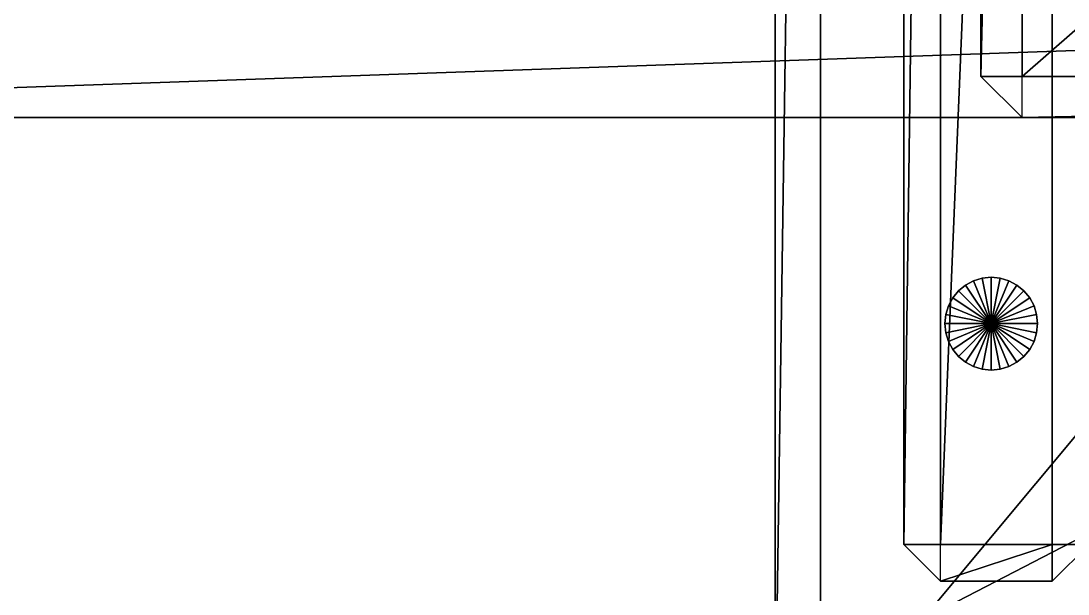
# Model space of a CAD drawing. Header units: millimetres. Extents: x -18 to 4450, y -985 to 970.
# Drawn here: x 1453.5 to 1656.9, y -272.5 to -161.2 of the extents above; entities that cross this region are included whole.
import ezdxf

# ---------------------------------------------------------------- set-up
doc = ezdxf.new("R2010")
doc.units = ezdxf.units.MM
for name, color, linetype in [('body__floor_pan', 40, 'CONTINUOUS'), ('body__transmission_tunnel', 40, 'CONTINUOUS'), ('chassis__skid_plate_transfer_case', 9, 'CONTINUOUS'), ('hard_top__roof_ventilator_front_hinge_bar', 9, 'CONTINUOUS'), ('hard_top__roof_ventilator_screw_1', 9, 'CONTINUOUS'), ('hard_top__white_hardtop_crowned_roof_skin', 7, 'CONTINUOUS'), ('hard_top__white_hardtop_roof', 7, 'CONTINUOUS'), ('interior__left_front_floor_mat', 250, 'CONTINUOUS'), ('running_gear__transfer_case', 8, 'CONTINUOUS')]:
    doc.layers.add(name, color=color, linetype=linetype)

msp = doc.modelspace()

# ---------------------------------------------------------------- linework, layer by layer
at = {"layer": 'body__floor_pan'}
for points in [[(901.549995, -653.450012, 670.000017), (3428.450108, -653.450012, 670.000017), (3428.450108, 653.450012, 670.000017)], [(901.549995, -653.450012, 670.000017), (3428.450108, 653.450012, 670.000017), (901.549995, 653.450012, 670.000017)], [(901.549995, -653.450012, 615.00001), (901.549995, 653.450012, 615.00001), (3428.450108, 653.450012, 615.00001)], [(901.549995, -653.450012, 615.00001), (3428.450108, 653.450012, 615.00001), (3428.450108, -653.450012, 615.00001)]]:
    msp.add_3dface(points, dxfattribs=at)
at = {"layer": 'body__transmission_tunnel'}
for points in [[(1286.000013, -180.000007, 695.99998), (1286.000013, -143.999994, 660.000026), (2313.999891, -143.999994, 660.000026)], [(1286.000013, -180.000007, 695.99998), (2313.999891, -143.999994, 660.000026), (2313.999891, -180.000007, 695.99998)], [(1286.000013, -180.000007, 859.000027), (1286.000013, -143.999994, 894.999981), (2313.999891, -143.999994, 894.999981)], [(1286.000013, -180.000007, 859.000027), (2313.999891, -143.999994, 894.999981), (2313.999891, -180.000007, 859.000027)], [(1286.000013, -180.000007, 695.99998), (2313.999891, -180.000007, 695.99998), (2313.999891, -180.000007, 859.000027)], [(1286.000013, -180.000007, 695.99998), (2313.999891, -180.000007, 859.000027), (1286.000013, -180.000007, 859.000027)]]:
    msp.add_3dface(points, dxfattribs=at)
at = {"layer": 'chassis__skid_plate_transfer_case'}
for points in [[(1600.000024, -301.180005, 323.819995), (1600.000024, -301.180005, 348.179996), (1600.000024, 301.180005, 348.179996)], [(1600.000024, -301.180005, 323.819995), (1600.000024, 301.180005, 348.179996), (1600.000024, 301.180005, 323.819995)], [(1600.000024, -301.180005, 323.819995), (1608.819962, -301.180005, 314.999998), (1608.819962, 301.180005, 314.999998)], [(1600.000024, -301.180005, 323.819995), (1608.819962, 301.180005, 314.999998), (1600.000024, 301.180005, 323.819995)], [(1600.000024, -301.180005, 348.179996), (1608.819962, -301.180005, 356.999993), (1608.819962, 301.180005, 356.999993)], [(1600.000024, -301.180005, 348.179996), (1608.819962, 301.180005, 356.999993), (1600.000024, 301.180005, 348.179996)], [(1608.819962, -301.180005, 356.999993), (2111.180067, -301.180005, 356.999993), (2111.180067, 301.180005, 356.999993)], [(1608.819962, -301.180005, 356.999993), (2111.180067, 301.180005, 356.999993), (1608.819962, 301.180005, 356.999993)], [(1608.819962, -301.180005, 314.999998), (1608.819962, 301.180005, 314.999998), (2111.180067, 301.180005, 314.999998)], [(1608.819962, -301.180005, 314.999998), (2111.180067, 301.180005, 314.999998), (2111.180067, -301.180005, 314.999998)]]:
    msp.add_3dface(points, dxfattribs=at)
at = {"layer": 'hard_top__roof_ventilator_front_hinge_bar'}
for points in [[(1625, -262.86, 1905.140042), (1625, -262.86, 1924.860001), (1625, 262.86, 1924.860001)], [(1625, -262.86, 1905.140042), (1625, 262.86, 1924.860001), (1625, 262.86, 1905.140042)], [(1625, -262.86, 1905.140042), (1632.14004, -262.86, 1898.000002), (1632.14004, 262.86, 1898.000002)], [(1625, -262.86, 1905.140042), (1632.14004, 262.86, 1898.000002), (1625, 262.86, 1905.140042)], [(1625, -262.86, 1924.860001), (1632.14004, -262.86, 1932.000041), (1632.14004, 262.86, 1932.000041)], [(1625, -262.86, 1924.860001), (1632.14004, 262.86, 1932.000041), (1625, 262.86, 1924.860001)], [(1632.14004, -262.86, 1932.000041), (1653.859973, -262.86, 1932.000041), (1653.859973, 262.86, 1932.000041)], [(1632.14004, -262.86, 1932.000041), (1653.859973, 262.86, 1932.000041), (1632.14004, 262.86, 1932.000041)], [(1632.14004, -262.86, 1898.000002), (1632.14004, 262.86, 1898.000002), (1653.859973, 262.86, 1898.000002)], [(1632.14004, -262.86, 1898.000002), (1653.859973, 262.86, 1898.000002), (1653.859973, -262.86, 1898.000002)], [(1661.000013, -262.86, 1905.140042), (1653.859973, -262.86, 1898.000002), (1653.859973, 262.86, 1898.000002)], [(1661.000013, -262.86, 1905.140042), (1653.859973, 262.86, 1898.000002), (1661.000013, 262.86, 1905.140042)], [(1661.000013, -262.86, 1924.860001), (1653.859973, -262.86, 1932.000041), (1653.859973, 262.86, 1932.000041)], [(1661.000013, -262.86, 1924.860001), (1653.859973, 262.86, 1932.000041), (1661.000013, 262.86, 1924.860001)], [(1625, -262.86, 1905.140042), (1632.14004, -270.000011, 1905.140042), (1632.14004, -270.000011, 1924.860001)], [(1625, -262.86, 1905.140042), (1632.14004, -270.000011, 1924.860001), (1625, -262.86, 1924.860001)], [(1625, -262.86, 1905.140042), (1632.14004, -270.000011, 1905.140042), (1632.14004, -262.86, 1898.000002)], [(1625, -262.86, 1924.860001), (1632.14004, -270.000011, 1924.860001), (1632.14004, -262.86, 1932.000041)], [(1632.14004, -270.000011, 1905.140042), (1632.14004, -262.86, 1898.000002), (1653.859973, -262.86, 1898.000002)], [(1632.14004, -270.000011, 1905.140042), (1653.859973, -262.86, 1898.000002), (1653.859973, -270.000011, 1905.140042)], [(1632.14004, -270.000011, 1924.860001), (1632.14004, -262.86, 1932.000041), (1653.859973, -262.86, 1932.000041)], [(1632.14004, -270.000011, 1924.860001), (1653.859973, -262.86, 1932.000041), (1653.859973, -270.000011, 1924.860001)], [(1661.000013, -262.86, 1905.140042), (1653.859973, -270.000011, 1905.140042), (1653.859973, -270.000011, 1924.860001)], [(1661.000013, -262.86, 1905.140042), (1653.859973, -270.000011, 1924.860001), (1661.000013, -262.86, 1924.860001)], [(1661.000013, -262.86, 1905.140042), (1653.859973, -270.000011, 1905.140042), (1653.859973, -262.86, 1898.000002)], [(1661.000013, -262.86, 1924.860001), (1653.859973, -270.000011, 1924.860001), (1653.859973, -262.86, 1932.000041)], [(1632.14004, -270.000011, 1905.140042), (1653.859973, -270.000011, 1905.140042), (1653.859973, -270.000011, 1924.860001)], [(1632.14004, -270.000011, 1905.140042), (1653.859973, -270.000011, 1924.860001), (1632.14004, -270.000011, 1924.860001)]]:
    msp.add_3dface(points, dxfattribs=at)
at = {"layer": 'hard_top__roof_ventilator_screw_1'}
for points in [[(1640.244246, -211.172938, 1911.000013), (1640.244246, -211.172938, 1924.999952), (1638.555884, -211.685091, 1924.999952)], [(1640.244246, -211.172938, 1911.000013), (1638.555884, -211.685091, 1924.999952), (1638.555884, -211.685091, 1911.000013)], [(1641.99996, -219.999999, 1911.000013), (1638.555884, -211.685091, 1911.000013), (1640.244246, -211.172938, 1911.000013)], [(1641.99996, -219.999999, 1924.999952), (1640.244246, -211.172938, 1924.999952), (1638.555884, -211.685091, 1924.999952)], [(1641.99996, -210.999995, 1911.000013), (1641.99996, -210.999995, 1924.999952), (1640.244246, -211.172938, 1924.999952)], [(1641.99996, -210.999995, 1911.000013), (1640.244246, -211.172938, 1924.999952), (1640.244246, -211.172938, 1911.000013)], [(1641.99996, -219.999999, 1911.000013), (1640.244246, -211.172938, 1911.000013), (1641.99996, -210.999995, 1911.000013)], [(1641.99996, -219.999999, 1924.999952), (1641.99996, -210.999995, 1924.999952), (1640.244246, -211.172938, 1924.999952)], [(1643.755794, -211.172938, 1911.000013), (1643.755794, -211.172938, 1924.999952), (1641.99996, -210.999995, 1924.999952)], [(1643.755794, -211.172938, 1911.000013), (1641.99996, -210.999995, 1924.999952), (1641.99996, -210.999995, 1911.000013)], [(1641.99996, -219.999999, 1911.000013), (1641.99996, -210.999995, 1911.000013), (1643.755794, -211.172938, 1911.000013)], [(1641.99996, -219.999999, 1924.999952), (1643.755794, -211.172938, 1924.999952), (1641.99996, -210.999995, 1924.999952)], [(1641.99996, -219.999999, 1911.000013), (1643.755794, -211.172938, 1911.000013), (1645.444155, -211.685091, 1911.000013)], [(1641.99996, -219.999999, 1924.999952), (1645.444155, -211.685091, 1924.999952), (1643.755794, -211.172938, 1924.999952)], [(1645.444155, -211.685091, 1911.000013), (1645.444155, -211.685091, 1924.999952), (1643.755794, -211.172938, 1924.999952)], [(1645.444155, -211.685091, 1911.000013), (1643.755794, -211.172938, 1924.999952), (1643.755794, -211.172938, 1911.000013)], [(1636.999846, -212.51677, 1911.000013), (1636.999846, -212.51677, 1924.999952), (1635.636091, -213.636041, 1924.999952)], [(1636.999846, -212.51677, 1911.000013), (1635.636091, -213.636041, 1924.999952), (1635.636091, -213.636041, 1911.000013)], [(1641.99996, -219.999999, 1911.000013), (1635.636091, -213.636041, 1911.000013), (1636.999846, -212.51677, 1911.000013)], [(1641.99996, -219.999999, 1924.999952), (1636.999846, -212.51677, 1924.999952), (1635.636091, -213.636041, 1924.999952)], [(1638.555884, -211.685091, 1911.000013), (1638.555884, -211.685091, 1924.999952), (1636.999846, -212.51677, 1924.999952)], [(1638.555884, -211.685091, 1911.000013), (1636.999846, -212.51677, 1924.999952), (1636.999846, -212.51677, 1911.000013)], [(1641.99996, -219.999999, 1911.000013), (1636.999846, -212.51677, 1911.000013), (1638.555884, -211.685091, 1911.000013)], [(1641.99996, -219.999999, 1924.999952), (1638.555884, -211.685091, 1924.999952), (1636.999846, -212.51677, 1924.999952)], [(1641.99996, -219.999999, 1911.000013), (1645.444155, -211.685091, 1911.000013), (1647.000074, -212.51677, 1911.000013)], [(1641.99996, -219.999999, 1924.999952), (1647.000074, -212.51677, 1924.999952), (1645.444155, -211.685091, 1924.999952)], [(1641.99996, -219.999999, 1911.000013), (1647.000074, -212.51677, 1911.000013), (1648.363948, -213.636041, 1911.000013)], [(1641.99996, -219.999999, 1924.999952), (1648.363948, -213.636041, 1924.999952), (1647.000074, -212.51677, 1924.999952)], [(1647.000074, -212.51677, 1911.000013), (1647.000074, -212.51677, 1924.999952), (1645.444155, -211.685091, 1924.999952)], [(1647.000074, -212.51677, 1911.000013), (1645.444155, -211.685091, 1924.999952), (1645.444155, -211.685091, 1911.000013)], [(1648.363948, -213.636041, 1911.000013), (1648.363948, -213.636041, 1924.999952), (1647.000074, -212.51677, 1924.999952)], [(1648.363948, -213.636041, 1911.000013), (1647.000074, -212.51677, 1924.999952), (1647.000074, -212.51677, 1911.000013)], [(1634.516716, -214.999869, 1911.000013), (1634.516716, -214.999869, 1924.999952), (1633.685112, -216.555849, 1924.999952)], [(1634.516716, -214.999869, 1911.000013), (1633.685112, -216.555849, 1924.999952), (1633.685112, -216.555849, 1911.000013)], [(1641.99996, -219.999999, 1911.000013), (1633.685112, -216.555849, 1911.000013), (1634.516716, -214.999869, 1911.000013)], [(1641.99996, -219.999999, 1924.999952), (1634.516716, -214.999869, 1924.999952), (1633.685112, -216.555849, 1924.999952)], [(1635.636091, -213.636041, 1911.000013), (1635.636091, -213.636041, 1924.999952), (1634.516716, -214.999869, 1924.999952)], [(1635.636091, -213.636041, 1911.000013), (1634.516716, -214.999869, 1924.999952), (1634.516716, -214.999869, 1911.000013)], [(1641.99996, -219.999999, 1911.000013), (1634.516716, -214.999869, 1911.000013), (1635.636091, -213.636041, 1911.000013)], [(1641.99996, -219.999999, 1924.999952), (1635.636091, -213.636041, 1924.999952), (1634.516716, -214.999869, 1924.999952)], [(1641.99996, -219.999999, 1911.000013), (1648.363948, -213.636041, 1911.000013), (1649.483204, -214.999869, 1911.000013)], [(1641.99996, -219.999999, 1924.999952), (1649.483204, -214.999869, 1924.999952), (1648.363948, -213.636041, 1924.999952)], [(1641.99996, -219.999999, 1911.000013), (1649.483204, -214.999869, 1911.000013), (1650.314927, -216.555849, 1911.000013)], [(1641.99996, -219.999999, 1924.999952), (1650.314927, -216.555849, 1924.999952), (1649.483204, -214.999869, 1924.999952)], [(1649.483204, -214.999869, 1911.000013), (1649.483204, -214.999869, 1924.999952), (1648.363948, -213.636041, 1924.999952)], [(1649.483204, -214.999869, 1911.000013), (1648.363948, -213.636041, 1924.999952), (1648.363948, -213.636041, 1911.000013)], [(1650.314927, -216.555849, 1911.000013), (1650.314927, -216.555849, 1924.999952), (1649.483204, -214.999869, 1924.999952)], [(1650.314927, -216.555849, 1911.000013), (1649.483204, -214.999869, 1924.999952), (1649.483204, -214.999869, 1911.000013)], [(1633.685112, -216.555849, 1911.000013), (1633.685112, -216.555849, 1924.999952), (1633.172989, -218.24418, 1924.999952)], [(1633.685112, -216.555849, 1911.000013), (1633.172989, -218.24418, 1924.999952), (1633.172989, -218.24418, 1911.000013)], [(1641.99996, -219.999999, 1911.000013), (1633.172989, -218.24418, 1911.000013), (1633.685112, -216.555849, 1911.000013)], [(1641.99996, -219.999999, 1924.999952), (1633.685112, -216.555849, 1924.999952), (1633.172989, -218.24418, 1924.999952)], [(1641.99996, -219.999999, 1911.000013), (1650.314927, -216.555849, 1911.000013), (1650.82705, -218.24418, 1911.000013)], [(1641.99996, -219.999999, 1924.999952), (1650.82705, -218.24418, 1924.999952), (1650.314927, -216.555849, 1924.999952)], [(1650.82705, -218.24418, 1911.000013), (1650.82705, -218.24418, 1924.999952), (1650.314927, -216.555849, 1924.999952)], [(1650.82705, -218.24418, 1911.000013), (1650.314927, -216.555849, 1924.999952), (1650.314927, -216.555849, 1911.000013)], [(1633.172989, -218.24418, 1911.000013), (1633.172989, -218.24418, 1924.999952), (1633.000016, -219.999999, 1924.999952)], [(1633.172989, -218.24418, 1911.000013), (1633.000016, -219.999999, 1924.999952), (1633.000016, -219.999999, 1911.000013)], [(1641.99996, -219.999999, 1911.000013), (1633.000016, -219.999999, 1911.000013), (1633.172989, -218.24418, 1911.000013)], [(1641.99996, -219.999999, 1924.999952), (1633.172989, -218.24418, 1924.999952), (1633.000016, -219.999999, 1924.999952)], [(1641.99996, -219.999999, 1911.000013), (1650.82705, -218.24418, 1911.000013), (1651.000023, -219.999999, 1911.000013)], [(1641.99996, -219.999999, 1924.999952), (1651.000023, -219.999999, 1924.999952), (1650.82705, -218.24418, 1924.999952)], [(1651.000023, -219.999999, 1911.000013), (1651.000023, -219.999999, 1924.999952), (1650.82705, -218.24418, 1924.999952)], [(1651.000023, -219.999999, 1911.000013), (1650.82705, -218.24418, 1924.999952), (1650.82705, -218.24418, 1911.000013)], [(1633.000016, -219.999999, 1911.000013), (1633.000016, -219.999999, 1924.999952), (1633.172989, -221.755818, 1924.999952)], [(1633.000016, -219.999999, 1911.000013), (1633.172989, -221.755818, 1924.999952), (1633.172989, -221.755818, 1911.000013)], [(1641.99996, -219.999999, 1911.000013), (1633.172989, -221.755818, 1911.000013), (1633.000016, -219.999999, 1911.000013)], [(1641.99996, -219.999999, 1924.999952), (1633.000016, -219.999999, 1924.999952), (1633.172989, -221.755818, 1924.999952)], [(1641.99996, -219.999999, 1911.000013), (1633.685112, -223.444149, 1911.000013), (1633.172989, -221.755818, 1911.000013)], [(1641.99996, -219.999999, 1924.999952), (1633.172989, -221.755818, 1924.999952), (1633.685112, -223.444149, 1924.999952)], [(1641.99996, -219.999999, 1911.000013), (1634.516716, -225.000128, 1911.000013), (1633.685112, -223.444149, 1911.000013)], [(1641.99996, -219.999999, 1924.999952), (1633.685112, -223.444149, 1924.999952), (1634.516716, -225.000128, 1924.999952)], [(1641.99996, -219.999999, 1911.000013), (1635.636091, -226.363957, 1911.000013), (1634.516716, -225.000128, 1911.000013)], [(1641.99996, -219.999999, 1924.999952), (1634.516716, -225.000128, 1924.999952), (1635.636091, -226.363957, 1924.999952)], [(1641.99996, -219.999999, 1911.000013), (1636.999846, -227.483228, 1911.000013), (1635.636091, -226.363957, 1911.000013)], [(1641.99996, -219.999999, 1924.999952), (1635.636091, -226.363957, 1924.999952), (1636.999846, -227.483228, 1924.999952)], [(1641.99996, -219.999999, 1911.000013), (1638.555884, -228.314921, 1911.000013), (1636.999846, -227.483228, 1911.000013)], [(1641.99996, -219.999999, 1924.999952), (1636.999846, -227.483228, 1924.999952), (1638.555884, -228.314921, 1924.999952)], [(1641.99996, -219.999999, 1911.000013), (1640.244246, -228.827074, 1911.000013), (1638.555884, -228.314921, 1911.000013)], [(1641.99996, -219.999999, 1924.999952), (1638.555884, -228.314921, 1924.999952), (1640.244246, -228.827074, 1924.999952)], [(1641.99996, -219.999999, 1911.000013), (1641.99996, -229.000002, 1911.000013), (1640.244246, -228.827074, 1911.000013)], [(1641.99996, -219.999999, 1924.999952), (1640.244246, -228.827074, 1924.999952), (1641.99996, -229.000002, 1924.999952)], [(1641.99996, -219.999999, 1911.000013), (1643.755794, -228.827074, 1911.000013), (1641.99996, -229.000002, 1911.000013)], [(1641.99996, -219.999999, 1924.999952), (1641.99996, -229.000002, 1924.999952), (1643.755794, -228.827074, 1924.999952)], [(1641.99996, -219.999999, 1911.000013), (1645.444155, -228.314921, 1911.000013), (1643.755794, -228.827074, 1911.000013)], [(1641.99996, -219.999999, 1924.999952), (1643.755794, -228.827074, 1924.999952), (1645.444155, -228.314921, 1924.999952)], [(1641.99996, -219.999999, 1911.000013), (1647.000074, -227.483228, 1911.000013), (1645.444155, -228.314921, 1911.000013)], [(1641.99996, -219.999999, 1924.999952), (1645.444155, -228.314921, 1924.999952), (1647.000074, -227.483228, 1924.999952)], [(1641.99996, -219.999999, 1911.000013), (1648.363948, -226.363957, 1911.000013), (1647.000074, -227.483228, 1911.000013)], [(1641.99996, -219.999999, 1924.999952), (1647.000074, -227.483228, 1924.999952), (1648.363948, -226.363957, 1924.999952)], [(1641.99996, -219.999999, 1911.000013), (1649.483204, -225.000128, 1911.000013), (1648.363948, -226.363957, 1911.000013)], [(1641.99996, -219.999999, 1924.999952), (1648.363948, -226.363957, 1924.999952), (1649.483204, -225.000128, 1924.999952)], [(1641.99996, -219.999999, 1911.000013), (1650.314927, -223.444149, 1911.000013), (1649.483204, -225.000128, 1911.000013)], [(1641.99996, -219.999999, 1924.999952), (1649.483204, -225.000128, 1924.999952), (1650.314927, -223.444149, 1924.999952)], [(1641.99996, -219.999999, 1911.000013), (1650.82705, -221.755818, 1911.000013), (1650.314927, -223.444149, 1911.000013)], [(1641.99996, -219.999999, 1924.999952), (1650.314927, -223.444149, 1924.999952), (1650.82705, -221.755818, 1924.999952)], [(1641.99996, -219.999999, 1911.000013), (1651.000023, -219.999999, 1911.000013), (1650.82705, -221.755818, 1911.000013)], [(1641.99996, -219.999999, 1924.999952), (1650.82705, -221.755818, 1924.999952), (1651.000023, -219.999999, 1924.999952)], [(1650.82705, -221.755818, 1911.000013), (1650.82705, -221.755818, 1924.999952), (1651.000023, -219.999999, 1924.999952)], [(1650.82705, -221.755818, 1911.000013), (1651.000023, -219.999999, 1924.999952), (1651.000023, -219.999999, 1911.000013)], [(1633.172989, -221.755818, 1911.000013), (1633.172989, -221.755818, 1924.999952), (1633.685112, -223.444149, 1924.999952)], [(1633.172989, -221.755818, 1911.000013), (1633.685112, -223.444149, 1924.999952), (1633.685112, -223.444149, 1911.000013)], [(1633.685112, -223.444149, 1911.000013), (1633.685112, -223.444149, 1924.999952), (1634.516716, -225.000128, 1924.999952)], [(1633.685112, -223.444149, 1911.000013), (1634.516716, -225.000128, 1924.999952), (1634.516716, -225.000128, 1911.000013)], [(1649.483204, -225.000128, 1911.000013), (1649.483204, -225.000128, 1924.999952), (1650.314927, -223.444149, 1924.999952)], [(1649.483204, -225.000128, 1911.000013), (1650.314927, -223.444149, 1924.999952), (1650.314927, -223.444149, 1911.000013)], [(1650.314927, -223.444149, 1911.000013), (1650.314927, -223.444149, 1924.999952), (1650.82705, -221.755818, 1924.999952)], [(1650.314927, -223.444149, 1911.000013), (1650.82705, -221.755818, 1924.999952), (1650.82705, -221.755818, 1911.000013)], [(1634.516716, -225.000128, 1911.000013), (1634.516716, -225.000128, 1924.999952), (1635.636091, -226.363957, 1924.999952)], [(1634.516716, -225.000128, 1911.000013), (1635.636091, -226.363957, 1924.999952), (1635.636091, -226.363957, 1911.000013)], [(1648.363948, -226.363957, 1911.000013), (1648.363948, -226.363957, 1924.999952), (1649.483204, -225.000128, 1924.999952)], [(1648.363948, -226.363957, 1911.000013), (1649.483204, -225.000128, 1924.999952), (1649.483204, -225.000128, 1911.000013)], [(1635.636091, -226.363957, 1911.000013), (1635.636091, -226.363957, 1924.999952), (1636.999846, -227.483228, 1924.999952)], [(1635.636091, -226.363957, 1911.000013), (1636.999846, -227.483228, 1924.999952), (1636.999846, -227.483228, 1911.000013)], [(1636.999846, -227.483228, 1911.000013), (1636.999846, -227.483228, 1924.999952), (1638.555884, -228.314921, 1924.999952)], [(1636.999846, -227.483228, 1911.000013), (1638.555884, -228.314921, 1924.999952), (1638.555884, -228.314921, 1911.000013)], [(1645.444155, -228.314921, 1911.000013), (1645.444155, -228.314921, 1924.999952), (1647.000074, -227.483228, 1924.999952)], [(1645.444155, -228.314921, 1911.000013), (1647.000074, -227.483228, 1924.999952), (1647.000074, -227.483228, 1911.000013)], [(1647.000074, -227.483228, 1911.000013), (1647.000074, -227.483228, 1924.999952), (1648.363948, -226.363957, 1924.999952)], [(1647.000074, -227.483228, 1911.000013), (1648.363948, -226.363957, 1924.999952), (1648.363948, -226.363957, 1911.000013)], [(1638.555884, -228.314921, 1911.000013), (1638.555884, -228.314921, 1924.999952), (1640.244246, -228.827074, 1924.999952)], [(1638.555884, -228.314921, 1911.000013), (1640.244246, -228.827074, 1924.999952), (1640.244246, -228.827074, 1911.000013)], [(1640.244246, -228.827074, 1911.000013), (1640.244246, -228.827074, 1924.999952), (1641.99996, -229.000002, 1924.999952)], [(1640.244246, -228.827074, 1911.000013), (1641.99996, -229.000002, 1924.999952), (1641.99996, -229.000002, 1911.000013)], [(1641.99996, -229.000002, 1911.000013), (1641.99996, -229.000002, 1924.999952), (1643.755794, -228.827074, 1924.999952)], [(1641.99996, -229.000002, 1911.000013), (1643.755794, -228.827074, 1924.999952), (1643.755794, -228.827074, 1911.000013)], [(1643.755794, -228.827074, 1911.000013), (1643.755794, -228.827074, 1924.999952), (1645.444155, -228.314921, 1924.999952)], [(1643.755794, -228.827074, 1911.000013), (1645.444155, -228.314921, 1924.999952), (1645.444155, -228.314921, 1911.000013)]]:
    msp.add_3dface(points, dxfattribs=at)
at = {"layer": 'hard_top__white_hardtop_crowned_roof_skin'}
for points in [[(1125, -759.99999, 1886.000037), (3440.000057, -759.99999, 1896.000028), (3440.000057, 0, 1942.000031)], [(1125, -759.99999, 1886.000037), (3440.000057, 0, 1942.000031), (1125, 0, 1932.000041)], [(1125, -759.99999, 1860.000014), (1125, 0, 1906.000018), (3440.000057, 0, 1916.000009)], [(1125, -759.99999, 1860.000014), (3440.000057, 0, 1916.000009), (3440.000057, -759.99999, 1870.000005)]]:
    msp.add_3dface(points, dxfattribs=at)
at = {"layer": 'hard_top__white_hardtop_roof'}
for points in [[(1222.180009, -757.82001, 1896.000028), (3487.81991, -757.82001, 1896.000028), (3487.81991, 757.82001, 1896.000028)], [(1222.180009, -757.82001, 1896.000028), (3487.81991, 757.82001, 1896.000028), (1222.180009, 757.82001, 1896.000028)], [(1222.180009, -757.82001, 1838.000059), (1222.180009, 757.82001, 1838.000059), (3487.81991, 757.82001, 1838.000059)], [(1222.180009, -757.82001, 1838.000059), (3487.81991, 757.82001, 1838.000059), (3487.81991, -757.82001, 1838.000059)]]:
    msp.add_3dface(points, dxfattribs=at)
at = {"layer": 'interior__left_front_floor_mat'}
for points in [[(1350.000024, -560.000002, 745.000005), (2109.999895, -560.000002, 745.000005), (2109.999895, -59.999999, 745.000005)], [(1350.000024, -560.000002, 745.000005), (2109.999895, -59.999999, 745.000005), (1350.000024, -59.999999, 745.000005)], [(1350.000024, -560.000002, 722.99999), (1350.000024, -59.999999, 722.99999), (2109.999895, -59.999999, 722.99999)], [(1350.000024, -560.000002, 722.99999), (2109.999895, -59.999999, 722.99999), (2109.999895, -560.000002, 722.99999)]]:
    msp.add_3dface(points, dxfattribs=at)
at = {"layer": 'running_gear__transfer_case'}
for points in [[(1639.999986, -172.000006, 583.000004), (1639.999986, -172.000006, 832.000017), (1639.999986, 172.000006, 832.000017)], [(1639.999986, -172.000006, 583.000004), (1639.999986, 172.000006, 832.000017), (1639.999986, 172.000006, 583.000004)], [(1639.999986, -172.000006, 583.000004), (1648.000002, -172.000006, 574.999988), (1648.000002, 172.000006, 574.999988)], [(1639.999986, -172.000006, 583.000004), (1648.000002, 172.000006, 574.999988), (1639.999986, 172.000006, 583.000004)], [(1639.999986, -172.000006, 832.000017), (1648.000002, -172.000006, 839.999974), (1648.000002, 172.000006, 839.999974)], [(1639.999986, -172.000006, 832.000017), (1648.000002, 172.000006, 839.999974), (1639.999986, 172.000006, 832.000017)], [(1648.000002, -172.000006, 839.999974), (2042.000055, -172.000006, 839.999974), (2042.000055, 172.000006, 839.999974)], [(1648.000002, -172.000006, 839.999974), (2042.000055, 172.000006, 839.999974), (1648.000002, 172.000006, 839.999974)], [(1648.000002, -172.000006, 574.999988), (1648.000002, 172.000006, 574.999988), (2042.000055, 172.000006, 574.999988)], [(1648.000002, -172.000006, 574.999988), (2042.000055, 172.000006, 574.999988), (2042.000055, -172.000006, 574.999988)], [(1639.999986, -172.000006, 583.000004), (1648.000002, -180.000007, 583.000004), (1648.000002, -180.000007, 832.000017)], [(1639.999986, -172.000006, 583.000004), (1648.000002, -180.000007, 832.000017), (1639.999986, -172.000006, 832.000017)], [(1639.999986, -172.000006, 583.000004), (1648.000002, -180.000007, 583.000004), (1648.000002, -172.000006, 574.999988)], [(1639.999986, -172.000006, 832.000017), (1648.000002, -180.000007, 832.000017), (1648.000002, -172.000006, 839.999974)], [(1648.000002, -180.000007, 583.000004), (1648.000002, -172.000006, 574.999988), (2042.000055, -172.000006, 574.999988)], [(1648.000002, -180.000007, 583.000004), (2042.000055, -172.000006, 574.999988), (2042.000055, -180.000007, 583.000004)], [(1648.000002, -180.000007, 832.000017), (1648.000002, -172.000006, 839.999974), (2042.000055, -172.000006, 839.999974)], [(1648.000002, -180.000007, 832.000017), (2042.000055, -172.000006, 839.999974), (2042.000055, -180.000007, 832.000017)], [(1648.000002, -180.000007, 583.000004), (2042.000055, -180.000007, 583.000004), (2042.000055, -180.000007, 832.000017)], [(1648.000002, -180.000007, 583.000004), (2042.000055, -180.000007, 832.000017), (1648.000002, -180.000007, 832.000017)]]:
    msp.add_3dface(points, dxfattribs=at)

doc.saveas('drawing.dxf')
